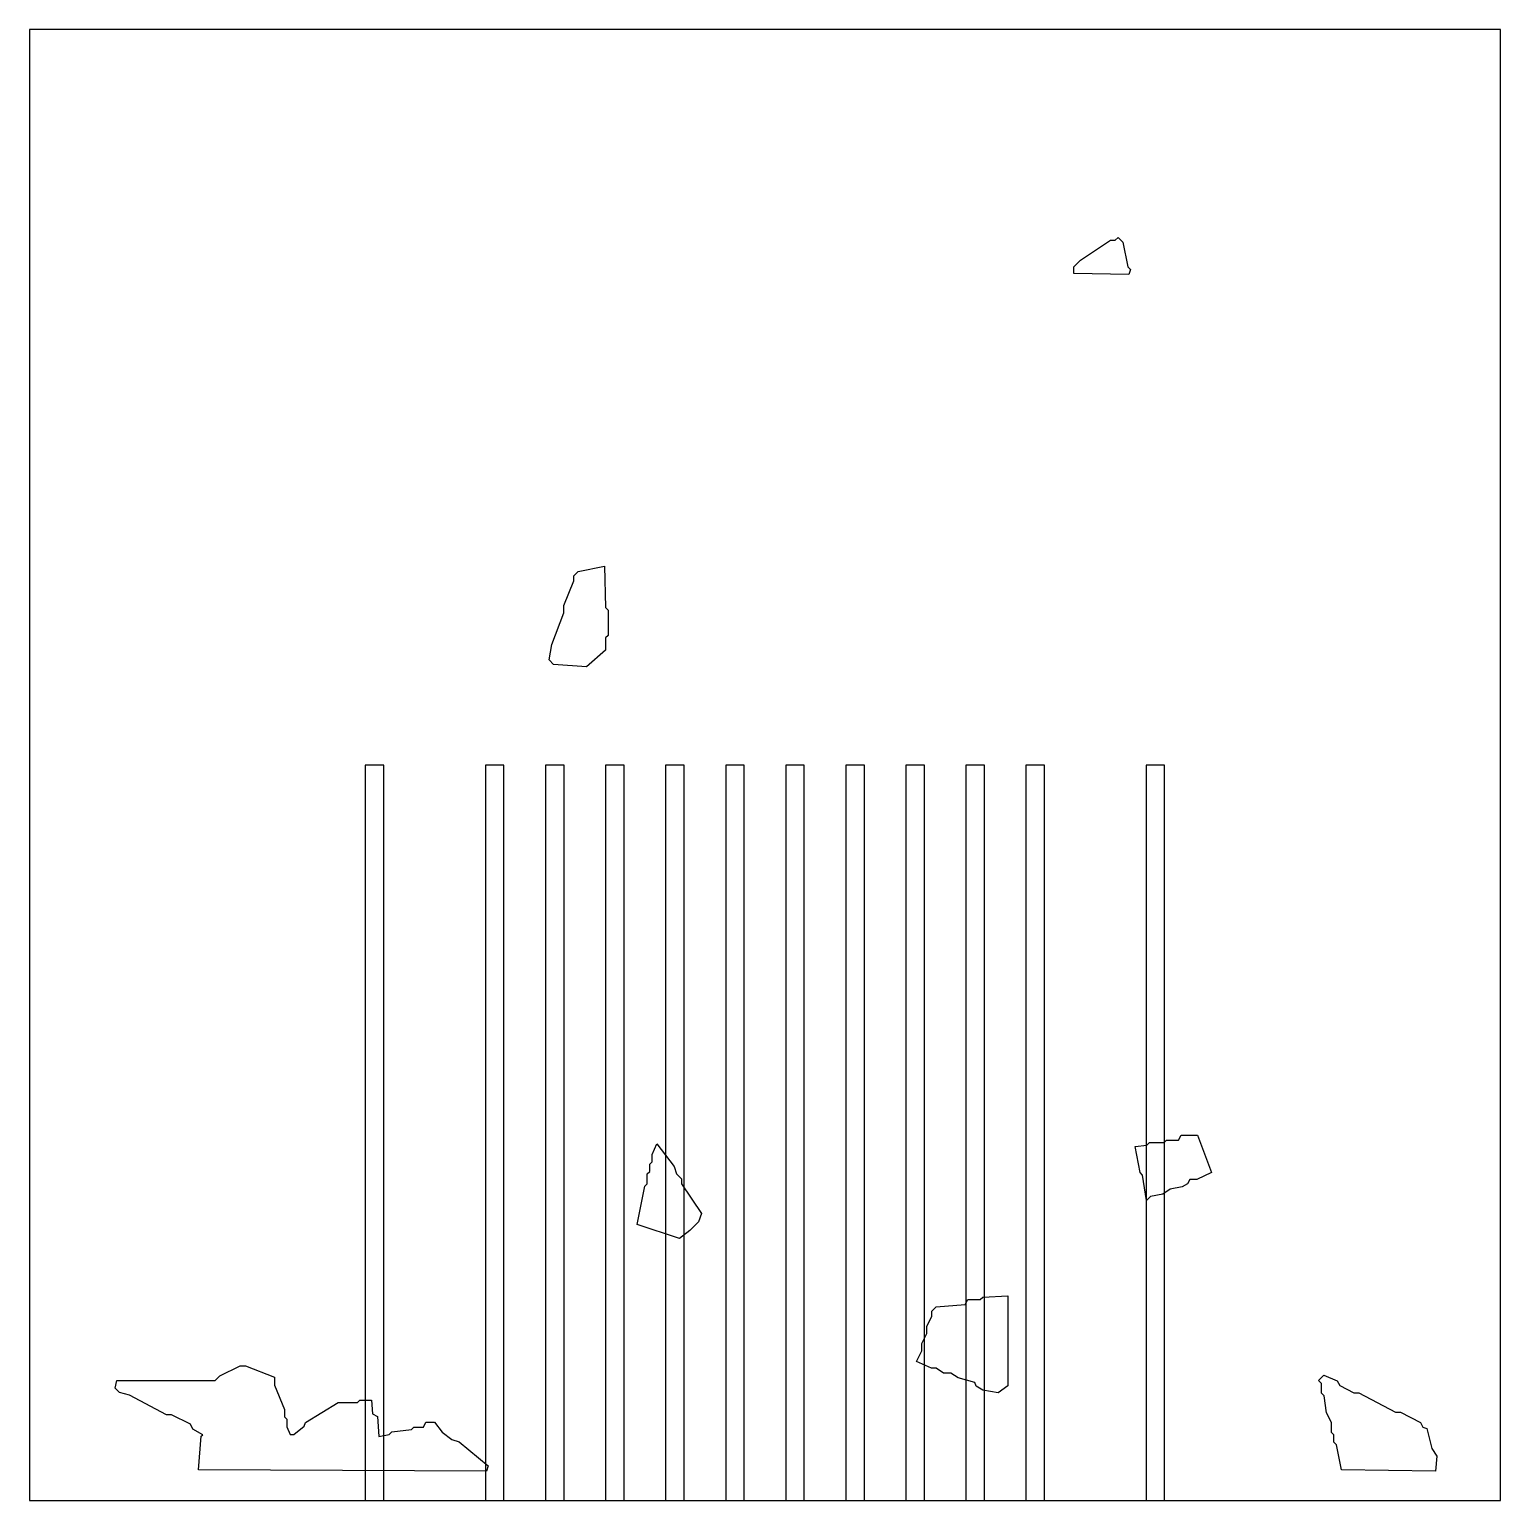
# Model space of a CAD drawing. Header units: millimetres. Extents: x 0 to 283, y 0 to 283.
import ezdxf

# ---------------------------------------------------------------- set-up
doc = ezdxf.new("R2010")
doc.units = ezdxf.units.MM
for name, color, linetype in [('CUT_OUTLINE', 5, 'Continuous'), ('CUT_SLOT', 1, 'Continuous'), ('ENG_D', 3, 'Continuous'), ('ENG_K', 2, 'Continuous'), ('ENG_L', 4, 'Continuous')]:
    doc.layers.add(name, color=color, linetype=linetype)

msp = doc.modelspace()

# ---------------------------------------------------------------- linework, layer by layer
at = {"layer": 'CUT_OUTLINE'}
msp.add_lwpolyline([(0, 0), (282.84, 0), (282.84, 282.84), (0, 282.84), (0, 0)], close=True, dxfattribs=at)
at = {"layer": 'CUT_SLOT'}
for points in [[(64.58, 0), (68.15, 0), (68.15, 141.42), (64.58, 141.42), (64.58, 0)], [(87.68, 0), (91.24, 0), (91.24, 141.42), (87.68, 141.42), (87.68, 0)], [(99.22, 0), (102.79, 0), (102.79, 141.42), (99.22, 141.42), (99.22, 0)], [(110.77, 0), (114.34, 0), (114.34, 141.42), (110.77, 141.42), (110.77, 0)], [(122.32, 0), (125.88, 0), (125.88, 141.42), (122.32, 141.42), (122.32, 0)], [(133.87, 0), (137.43, 0), (137.43, 141.42), (133.87, 141.42), (133.87, 0)], [(145.41, 0), (148.98, 0), (148.98, 141.42), (145.41, 141.42), (145.41, 0)], [(156.96, 0), (160.52, 0), (160.52, 141.42), (156.96, 141.42), (156.96, 0)], [(168.51, 0), (172.07, 0), (172.07, 141.42), (168.51, 141.42), (168.51, 0)], [(180.05, 0), (183.62, 0), (183.62, 141.42), (180.05, 141.42), (180.05, 0)], [(191.6, 0), (195.16, 0), (195.16, 141.42), (191.6, 141.42), (191.6, 0)], [(214.69, 0), (218.26, 0), (218.26, 141.42), (214.69, 141.42), (214.69, 0)]]:
    msp.add_lwpolyline(points, close=True, dxfattribs=at)
at = {"layer": 'ENG_D'}
for points in [[(116.87, 53.11), (118.34, 60.46), (118.79, 60.91), (118.79, 62.79), (119.27, 63.27), (119.27, 64.68), (119.74, 65.15), (119.74, 66.52), (120.62, 68.58), (123.95, 64.22), (124.42, 62.82), (125.39, 61.85), (125.39, 60.88), (129.19, 55.19), (128.66, 53.61), (126.96, 51.91), (124.96, 50.41), (116.87, 53.11)], [(183.29, 21.22), (182, 22), (181.78, 22.67), (178.56, 23.59), (177.18, 24.51), (175.76, 24.51), (174.35, 25.46), (173.43, 25.46), (170.56, 26.76), (171.59, 28.81), (171.59, 30.23), (172.53, 32.11), (172.53, 33.53), (173.48, 35.41), (173.48, 36.4), (174.31, 37.23), (179.92, 37.7), (180.4, 38.66), (182.81, 38.66), (183.27, 39.12), (188.09, 39.38), (188.09, 22.03), (186.26, 20.73), (183.29, 21.22)], [(32.51, 5.89), (33.01, 12.36), (33.32, 12.67), (31.41, 13.74), (30.94, 14.67), (27.29, 16.5), (26.34, 16.5), (19.24, 20.28), (17.32, 20.76), (16.48, 21.61), (16.78, 23.1), (35.73, 23.1), (36.63, 24), (40.49, 25.93), (41.53, 25.93), (47.14, 23.73), (47.14, 22.2), (49.03, 17.49), (49.03, 16.13), (49.5, 15.65), (49.5, 14.19), (50.12, 12.73), (50.83, 12.73), (52.83, 14.28), (53.07, 15.01), (59.33, 18.86), (63.07, 18.86), (63.54, 19.33), (65.74, 19.33), (65.98, 16.65), (66.93, 16.18), (67.16, 12.31), (69.18, 12.71), (69.66, 13.19), (73.43, 13.66), (73.91, 14.14), (75.75, 14.14), (76.22, 15.08), (77.9, 15.08), (79.36, 13.13), (81.19, 11.76), (82.61, 11.29), (88.19, 6.68), (87.85, 5.66), (32.51, 5.89)]]:
    msp.add_lwpolyline(points, close=True, dxfattribs=at)
at = {"layer": 'ENG_K'}
for points in [[(200.82, 235.94), (200.82, 237.21), (202.08, 238.48), (207.82, 242.3), (208.73, 242.3), (209.3, 242.87), (210.23, 241.95), (211.17, 237.23), (211.69, 236.71), (211.36, 235.7), (200.82, 235.94)], [(252.24, 5.9), (251.28, 10.73), (250.79, 11.22), (250.79, 12.63), (250.32, 13.1), (250.32, 15.03), (249.38, 16.9), (248.92, 20.16), (248.43, 20.64), (248.43, 22.53), (247.86, 23.1), (248.84, 24.08), (251.43, 23.05), (251.91, 22.1), (254.61, 20.74), (255.56, 20.74), (262.63, 16.97), (263.57, 16.97), (267.46, 15.02), (267.92, 14.1), (268.66, 13.85), (269.63, 10), (270.59, 8.55), (270.33, 5.65), (252.24, 5.9)]]:
    msp.add_lwpolyline(points, close=True, dxfattribs=at)
at = {"layer": 'ENG_L'}
for points in [[(100.78, 160.76), (99.92, 161.61), (100.42, 164.58), (102.77, 170.69), (102.77, 172.11), (104.65, 176.82), (104.65, 177.82), (105.48, 178.64), (110.54, 179.66), (110.78, 171.69), (111.25, 171.22), (111.25, 166.31), (110.78, 165.84), (110.78, 163.47), (107.09, 160.27), (100.78, 160.76)], [(214.03, 62.58), (213.56, 63.05), (212.56, 68.09), (214.85, 68.34), (215.33, 68.83), (218.16, 68.83), (218.63, 69.3), (220.94, 69.3), (221.41, 70.24), (224.55, 70.24), (227.28, 63.05), (224.44, 61.75), (223.12, 61.75), (222.68, 60.87), (221.64, 60.35), (219.3, 59.88), (217.88, 58.94), (215.55, 58.47), (214.8, 57.72), (214.03, 62.58)]]:
    msp.add_lwpolyline(points, close=True, dxfattribs=at)

doc.saveas('drawing.dxf')
